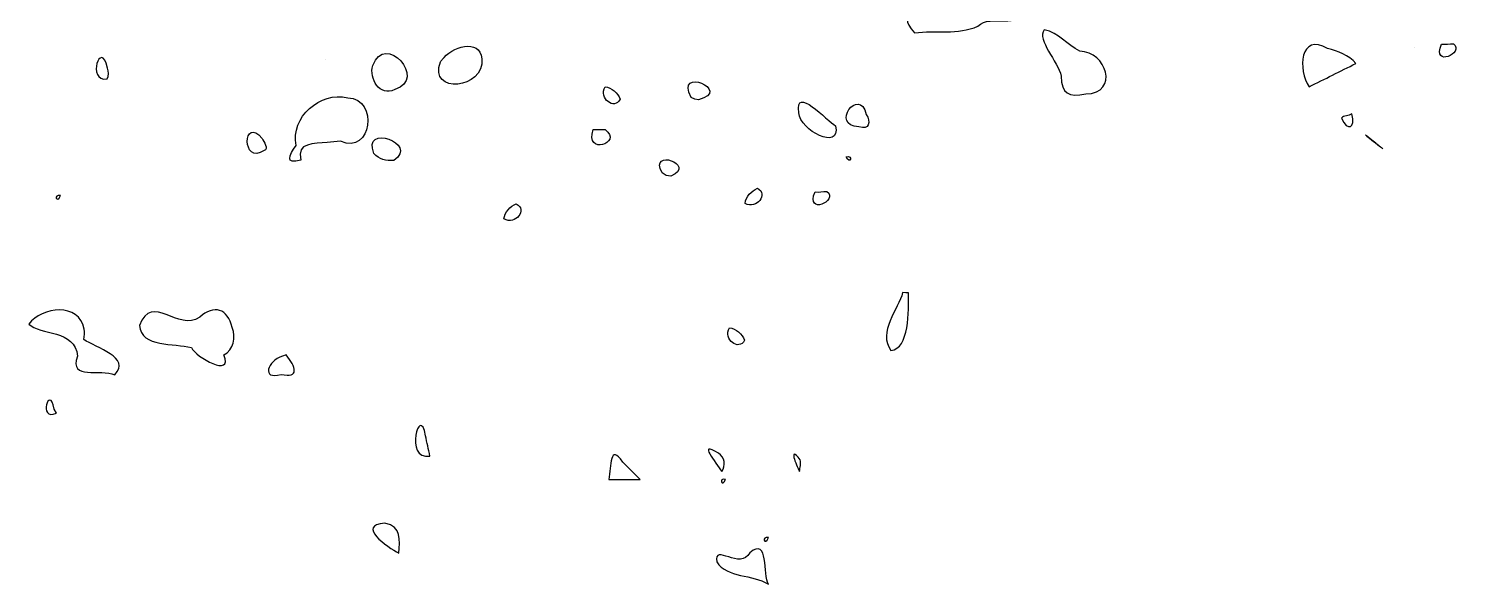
# Model space of a CAD drawing. Header units: centimetres. Extents: x -10.8 to 7.1, y -6.8 to 6.6.
# Drawn here: x 1.934 to 4.136, y -4.318 to -3.466 of the extents above; entities that cross this region are included whole.
import ezdxf

# ---------------------------------------------------------------- set-up
doc = ezdxf.new("R2010")
doc.units = ezdxf.units.CM
doc.header["$MEASUREMENT"] = 0
doc.layers.add('Layer 1', color=7, linetype='Continuous')

msp = doc.modelspace()

# ---------------------------------------------------------------- linework, layer by layer
at = {"layer": 'Layer 1'}
for points, knots in [([(2.37522, -3.26611), (2.3322, -3.28641), (2.39316, -3.36108), (2.34665, -3.36479), (2.34665, -3.36479), (2.31332, -3.36842), (2.32, -3.41495), (2.35449, -3.40074), (2.35449, -3.40074), (2.38975, -3.39233), (2.4499, -3.38269), (2.45752, -3.43177), (2.45752, -3.43177), (2.46842, -3.47732), (2.50066, -3.4399), (2.51084, -3.41794), (2.51084, -3.41794), (2.55406, -3.44366), (2.55544, -3.37127), (2.51537, -3.36877), (2.51537, -3.36877), (2.46428, -3.37535), (2.5034, -3.2883), (2.45185, -3.29224), (2.45185, -3.29224), (2.45672, -3.26865), (2.44939, -3.25709), (2.42715, -3.27059), (2.42715, -3.27059), (2.4096, -3.27194), (2.39263, -3.25946), (2.37522, -3.26612), (2.37522, -3.26612), (2.37522, -3.26612), (2.37522, -3.26611), (2.37522, -3.26611)], [0, 0, 0, 0, 0.1, 0.1, 0.1, 0.1, 0.2, 0.2, 0.2, 0.2, 0.3, 0.3, 0.3, 0.3, 0.4, 0.4, 0.4, 0.4, 0.5, 0.5, 0.5, 0.5, 0.6, 0.6, 0.6, 0.6, 0.7, 0.7, 0.7, 0.7, 0.8, 0.8, 0.8, 0.8, 1, 1, 1, 1]), ([(3.35449, -3.42001), (3.38958, -3.43325), (3.44375, -3.37965), (3.4562, -3.4347), (3.4562, -3.4347), (3.45636, -3.46971), (3.40863, -3.44112), (3.38904, -3.46181), (3.38904, -3.46181), (3.35811, -3.47524), (3.32363, -3.4678), (3.29213, -3.47196), (3.29213, -3.47196), (3.258, -3.43758), (3.30797, -3.43066), (3.33421, -3.4246), (3.33421, -3.4246), (3.34092, -3.42287), (3.34766, -3.42122), (3.35449, -3.42002), (3.35449, -3.42002), (3.35449, -3.42002), (3.35449, -3.42001), (3.35449, -3.42001)], [0, 0, 0, 0, 0.1428571, 0.1428571, 0.1428571, 0.1428571, 0.2857143, 0.2857143, 0.2857143, 0.2857143, 0.4285714, 0.4285714, 0.4285714, 0.4285714, 0.5714286, 0.5714286, 0.5714286, 0.5714286, 0.7142857, 0.7142857, 0.7142857, 0.7142857, 1, 1, 1, 1]), ([(2.49505, -3.55896), (2.54624, -3.5434), (2.47971, -3.46939), (2.46161, -3.52219), (2.46161, -3.52219), (2.45515, -3.54168), (2.47234, -3.57069), (2.49505, -3.55896)], [0, 0, 0, 0, 0.3333333, 0.3333333, 0.3333333, 0.3333333, 1, 1, 1, 1]), ([(2.56536, -3.51615), (2.54614, -3.56779), (2.63379, -3.55767), (2.62848, -3.51198), (2.62848, -3.51198), (2.62641, -3.47901), (2.58068, -3.49393), (2.5681, -3.51305), (2.5681, -3.51305), (2.56719, -3.51408), (2.56627, -3.51512), (2.56535, -3.51615), (2.56535, -3.51615), (2.56535, -3.51615), (2.56536, -3.51615), (2.56536, -3.51615)], [0, 0, 0, 0, 0.2, 0.2, 0.2, 0.2, 0.4, 0.4, 0.4, 0.4, 0.6, 0.6, 0.6, 0.6, 1, 1, 1, 1]), ([(3.54523, -3.5001), (3.58605, -3.50029), (3.6068, -3.56429), (3.55443, -3.5657), (3.55443, -3.5657), (3.5288, -3.57132), (3.51691, -3.56513), (3.51676, -3.53837), (3.51676, -3.53837), (3.51202, -3.51533), (3.47879, -3.48301), (3.49094, -3.46714), (3.49094, -3.46714), (3.51252, -3.47148), (3.5263, -3.49056), (3.54523, -3.5001)], [0, 0, 0, 0, 0.2, 0.2, 0.2, 0.2, 0.4, 0.4, 0.4, 0.4, 0.6, 0.6, 0.6, 0.6, 1, 1, 1, 1]), ([(3.96853, -3.51889), (3.94468, -3.53082), (3.92082, -3.54274), (3.89697, -3.55467), (3.89697, -3.55467), (3.87892, -3.52939), (3.88297, -3.4705), (3.92521, -3.49611), (3.92521, -3.49611), (3.94128, -3.49958), (3.95763, -3.50603), (3.96853, -3.51888), (3.96853, -3.51888), (3.96853, -3.51888), (3.96853, -3.51889), (3.96853, -3.51889)], [0, 0, 0, 0, 0.2, 0.2, 0.2, 0.2, 0.4, 0.4, 0.4, 0.4, 0.6, 0.6, 0.6, 0.6, 1, 1, 1, 1]), ([(2.05425, -3.54274), (2.02185, -3.54721), (2.04508, -3.48038), (2.05461, -3.52596), (2.05461, -3.52596), (2.05601, -3.53141), (2.05729, -3.53753), (2.05425, -3.54274)], [0, 0, 0, 0, 0.3333333, 0.3333333, 0.3333333, 0.3333333, 1, 1, 1, 1]), ([(4.09973, -3.48907), (4.08431, -3.52619), (4.13628, -3.50303), (4.118, -3.48857), (4.118, -3.48857), (4.11191, -3.48847), (4.1058, -3.49035), (4.09973, -3.48907)], [0, 0, 0, 0, 0.3333333, 0.3333333, 0.3333333, 0.3333333, 1, 1, 1, 1]), ([(2.96069, -3.57477), (3.01476, -3.56033), (2.9233, -3.52207), (2.94981, -3.57119), (2.94981, -3.57119), (2.94981, -3.57119), (2.95499, -3.57386), (2.95499, -3.57386), (2.95499, -3.57386), (2.95499, -3.57386), (2.96069, -3.57477), (2.96069, -3.57477)], [0, 0, 0, 0, 0.25, 0.25, 0.25, 0.25, 0.5, 0.5, 0.5, 0.5, 1, 1, 1, 1]), ([(2.41204, -3.63828), (2.45989, -3.65945), (2.47141, -3.57337), (2.42304, -3.57141), (2.42304, -3.57141), (2.38057, -3.56128), (2.3354, -3.60183), (2.34384, -3.6446), (2.34384, -3.6446), (2.3331, -3.65979), (2.32606, -3.67494), (2.35135, -3.66702), (2.35135, -3.66702), (2.34334, -3.63989), (2.37238, -3.64191), (2.39141, -3.6403), (2.39141, -3.6403), (2.39828, -3.63963), (2.40516, -3.63895), (2.41203, -3.63828), (2.41203, -3.63828), (2.41203, -3.63828), (2.41204, -3.63828), (2.41204, -3.63828)], [0, 0, 0, 0, 0.1428571, 0.1428571, 0.1428571, 0.1428571, 0.2857143, 0.2857143, 0.2857143, 0.2857143, 0.4285714, 0.4285714, 0.4285714, 0.4285714, 0.5714286, 0.5714286, 0.5714286, 0.5714286, 0.7142857, 0.7142857, 0.7142857, 0.7142857, 1, 1, 1, 1]), ([(2.81758, -3.55467), (2.80751, -3.57267), (2.83198, -3.5911), (2.84074, -3.57372), (2.84074, -3.57372), (2.83683, -3.56449), (2.82794, -3.55568), (2.81758, -3.55467)], [0, 0, 0, 0, 0.3333333, 0.3333333, 0.3333333, 0.3333333, 1, 1, 1, 1]), ([(3.11484, -3.59486), (3.11556, -3.62111), (3.17951, -3.654), (3.17082, -3.6147), (3.17082, -3.6147), (3.15846, -3.60737), (3.10702, -3.55021), (3.11484, -3.59486)], [0, 0, 0, 0, 0.3333333, 0.3333333, 0.3333333, 0.3333333, 1, 1, 1, 1]), ([(3.21801, -3.59707), (3.20745, -3.55263), (3.16167, -3.61534), (3.20683, -3.61605), (3.20683, -3.61605), (3.22272, -3.62201), (3.22495, -3.60815), (3.21801, -3.59707)], [0, 0, 0, 0, 0.3333333, 0.3333333, 0.3333333, 0.3333333, 1, 1, 1, 1]), ([(2.2919, -3.6341), (2.2621, -3.59783), (2.25999, -3.67598), (2.29491, -3.65244), (2.29491, -3.65244), (2.30329, -3.65033), (2.29349, -3.63852), (2.2919, -3.6341)], [0, 0, 0, 0, 0.3333333, 0.3333333, 0.3333333, 0.3333333, 1, 1, 1, 1]), ([(2.49365, -3.66756), (2.53379, -3.64113), (2.44332, -3.61099), (2.46332, -3.65681), (2.46332, -3.65681), (2.47046, -3.66555), (2.48266, -3.66949), (2.49365, -3.66756)], [0, 0, 0, 0, 0.3333333, 0.3333333, 0.3333333, 0.3333333, 1, 1, 1, 1]), ([(3.96251, -3.59641), (3.96786, -3.61786), (3.95643, -3.62407), (3.94641, -3.60307), (3.94641, -3.60307), (3.94989, -3.59826), (3.95769, -3.59926), (3.96251, -3.59641)], [0, 0, 0, 0, 0.3333333, 0.3333333, 0.3333333, 0.3333333, 1, 1, 1, 1]), ([(2.79951, -3.62027), (2.78481, -3.66059), (2.84594, -3.64157), (2.81767, -3.62027), (2.81767, -3.62027), (2.81162, -3.62012), (2.80556, -3.62043), (2.79951, -3.62027)], [0, 0, 0, 0, 0.3333333, 0.3333333, 0.3333333, 0.3333333, 1, 1, 1, 1]), ([(4.01011, -3.65008), (3.99794, -3.64035), (3.96664, -3.61531), (3.9952, -3.63815), (3.9952, -3.63815), (4.00017, -3.64213), (4.00514, -3.6461), (4.01011, -3.65008)], [0, 0, 0, 0, 0.3333333, 0.3333333, 0.3333333, 0.3333333, 1, 1, 1, 1]), ([(2.91853, -3.69165), (2.95927, -3.6748), (2.88382, -3.64752), (2.90514, -3.68665), (2.90514, -3.68665), (2.90514, -3.68665), (2.91132, -3.69058), (2.91132, -3.69058), (2.91132, -3.69058), (2.91132, -3.69058), (2.91853, -3.69166), (2.91853, -3.69166), (2.91853, -3.69166), (2.91853, -3.69166), (2.91853, -3.69165), (2.91853, -3.69165)], [0, 0, 0, 0, 0.2, 0.2, 0.2, 0.2, 0.4, 0.4, 0.4, 0.4, 0.6, 0.6, 0.6, 0.6, 1, 1, 1, 1]), ([(3.03215, -3.73357), (3.05015, -3.74364), (3.06858, -3.71917), (3.05121, -3.71041), (3.05121, -3.71041), (3.04198, -3.71432), (3.03317, -3.72321), (3.03215, -3.73357)], [0, 0, 0, 0, 0.3333333, 0.3333333, 0.3333333, 0.3333333, 1, 1, 1, 1]), ([(3.13948, -3.71568), (3.12406, -3.7528), (3.17603, -3.72964), (3.15775, -3.71518), (3.15775, -3.71518), (3.15166, -3.71508), (3.14555, -3.71696), (3.13948, -3.71568)], [0, 0, 0, 0, 0.3333333, 0.3333333, 0.3333333, 0.3333333, 1, 1, 1, 1]), ([(2.66246, -3.75743), (2.68046, -3.7675), (2.69889, -3.74303), (2.68151, -3.73427), (2.68151, -3.73427), (2.67229, -3.73818), (2.66347, -3.74707), (2.66246, -3.75743)], [0, 0, 0, 0, 0.3333333, 0.3333333, 0.3333333, 0.3333333, 1, 1, 1, 1]), ([(2.23307, -3.96615), (2.24829, -4.00191), (2.18953, -3.96951), (2.18341, -3.9547), (2.18341, -3.9547), (2.15684, -3.94782), (2.10689, -3.95514), (2.10381, -3.92083), (2.10381, -3.92083), (2.12278, -3.86981), (2.16365, -3.93183), (2.19614, -3.90816), (2.19614, -3.90816), (2.218, -3.88869), (2.239, -3.89469), (2.24603, -3.92421), (2.24603, -3.92421), (2.25212, -3.93934), (2.24829, -3.95806), (2.23307, -3.96615)], [0, 0, 0, 0, 0.1666667, 0.1666667, 0.1666667, 0.1666667, 0.3333333, 0.3333333, 0.3333333, 0.3333333, 0.5, 0.5, 0.5, 0.5, 0.6666667, 0.6666667, 0.6666667, 0.6666667, 1, 1, 1, 1]), ([(3.28263, -3.87073), (3.28347, -3.89766), (3.28356, -3.95747), (3.25591, -3.95906), (3.25591, -3.95906), (3.23471, -3.93166), (3.26766, -3.89506), (3.2738, -3.87046), (3.2738, -3.87046), (3.2738, -3.87046), (3.2785, -3.87084), (3.2785, -3.87084), (3.2785, -3.87084), (3.2785, -3.87084), (3.28263, -3.87072), (3.28263, -3.87072), (3.28263, -3.87072), (3.28263, -3.87072), (3.28263, -3.87073), (3.28263, -3.87073)], [0, 0, 0, 0, 0.1666667, 0.1666667, 0.1666667, 0.1666667, 0.3333333, 0.3333333, 0.3333333, 0.3333333, 0.5, 0.5, 0.5, 0.5, 0.6666667, 0.6666667, 0.6666667, 0.6666667, 1, 1, 1, 1]), ([(2.01838, -3.94229), (2.03698, -3.95513), (2.09221, -3.97015), (2.06582, -3.99644), (2.06582, -3.99644), (2.04421, -3.98655), (1.99545, -4.00557), (2.00872, -3.96823), (2.00872, -3.96823), (2.00611, -3.92682), (1.95101, -3.93584), (1.93405, -3.91875), (1.93405, -3.91875), (1.95419, -3.89236), (2.0115, -3.88479), (2.01903, -3.92636), (2.01903, -3.92636), (2.01992, -3.93164), (2.0197, -3.9371), (2.01839, -3.94229), (2.01839, -3.94229), (2.01839, -3.94229), (2.01838, -3.94229), (2.01838, -3.94229)], [0, 0, 0, 0, 0.1428571, 0.1428571, 0.1428571, 0.1428571, 0.2857143, 0.2857143, 0.2857143, 0.2857143, 0.4285714, 0.4285714, 0.4285714, 0.4285714, 0.5714286, 0.5714286, 0.5714286, 0.5714286, 0.7142857, 0.7142857, 0.7142857, 0.7142857, 1, 1, 1, 1]), ([(3.00828, -3.9244), (2.99821, -3.9424), (3.02268, -3.96083), (3.03144, -3.94345), (3.03144, -3.94345), (3.02753, -3.93422), (3.01863, -3.92541), (3.00828, -3.9244)], [0, 0, 0, 0, 0.3333333, 0.3333333, 0.3333333, 0.3333333, 1, 1, 1, 1]), ([(2.32849, -3.96615), (2.34368, -3.98435), (2.34959, -4.00231), (2.3209, -3.99597), (2.3209, -3.99597), (2.28996, -4.00488), (2.29992, -3.97522), (2.32299, -3.96802), (2.32299, -3.96802), (2.32299, -3.96802), (2.32849, -3.96615), (2.32849, -3.96615)], [0, 0, 0, 0, 0.25, 0.25, 0.25, 0.25, 0.5, 0.5, 0.5, 0.5, 1, 1, 1, 1]), ([(1.97671, -4.0556), (1.9473, -4.0684), (1.96606, -4.00983), (1.97321, -4.0491), (1.97321, -4.0491), (1.97321, -4.0491), (1.97671, -4.0556), (1.97671, -4.0556)], [0, 0, 0, 0, 0.3333333, 0.3333333, 0.3333333, 0.3333333, 1, 1, 1, 1]), ([(2.5492, -4.1212), (2.50841, -4.12893), (2.53389, -4.03918), (2.54228, -4.09005), (2.54228, -4.09005), (2.54459, -4.10043), (2.5469, -4.11082), (2.5492, -4.1212)], [0, 0, 0, 0, 0.3333333, 0.3333333, 0.3333333, 0.3333333, 1, 1, 1, 1]), ([(2.99644, -4.14505), (2.98837, -4.13151), (2.95789, -4.09599), (2.99123, -4.11675), (2.99123, -4.11675), (3.00121, -4.12277), (3.00272, -4.13584), (2.99644, -4.14505)], [0, 0, 0, 0, 0.3333333, 0.3333333, 0.3333333, 0.3333333, 1, 1, 1, 1]), ([(2.87121, -4.15698), (2.87121, -4.15698), (2.8235, -4.15698), (2.8235, -4.15698), (2.8235, -4.15698), (2.82689, -4.13712), (2.82482, -4.10087), (2.84471, -4.13048), (2.84471, -4.13048), (2.85354, -4.13931), (2.86238, -4.14815), (2.87121, -4.15698)], [0, 0, 0, 0, 0.25, 0.25, 0.25, 0.25, 0.5, 0.5, 0.5, 0.5, 1, 1, 1, 1]), ([(3.11571, -4.14505), (3.11024, -4.13456), (3.09826, -4.10383), (3.11645, -4.12679), (3.11645, -4.12679), (3.11846, -4.13286), (3.11607, -4.13898), (3.11571, -4.14505)], [0, 0, 0, 0, 0.3333333, 0.3333333, 0.3333333, 0.3333333, 1, 1, 1, 1]), ([(2.50147, -4.27028), (2.4836, -4.26129), (2.4357, -4.22644), (2.47995, -4.22429), (2.47995, -4.22429), (2.507, -4.22922), (2.50213, -4.25046), (2.50147, -4.27028)], [0, 0, 0, 0, 0.3333333, 0.3333333, 0.3333333, 0.3333333, 1, 1, 1, 1]), ([(3.068, -4.31799), (3.04326, -4.30177), (3.00504, -4.30927), (2.98874, -4.28346), (2.98874, -4.28346), (2.98372, -4.25468), (3.02576, -4.29706), (3.03933, -4.26964), (3.03933, -4.26964), (3.06966, -4.24423), (3.05875, -4.3043), (3.068, -4.31799)], [0, 0, 0, 0, 0.25, 0.25, 0.25, 0.25, 0.5, 0.5, 0.5, 0.5, 1, 1, 1, 1])]:
    msp.add_open_spline(points, degree=3, knots=knots, dxfattribs=at)
for points in [[(4.05808, -3.49504), (4.05808, -3.49504), (4.05808, -3.49504), (4.05808, -3.49504)], [(2.38824, -3.51293), (2.38824, -3.51293), (2.38824, -3.51293), (2.38824, -3.51293)], [(3.18719, -3.66201), (3.19274, -3.67549), (3.19876, -3.65911), (3.18719, -3.66201)], [(1.98262, -3.72164), (1.97707, -3.73512), (1.97105, -3.71874), (1.98262, -3.72164)], [(3.0024, -4.15698), (2.99685, -4.17046), (2.99083, -4.15408), (3.0024, -4.15698)], [(3.068, -4.24643), (3.06245, -4.25991), (3.05643, -4.24353), (3.068, -4.24643)]]:
    msp.add_open_spline(points, degree=3, dxfattribs=at)

doc.saveas('drawing.dxf')
